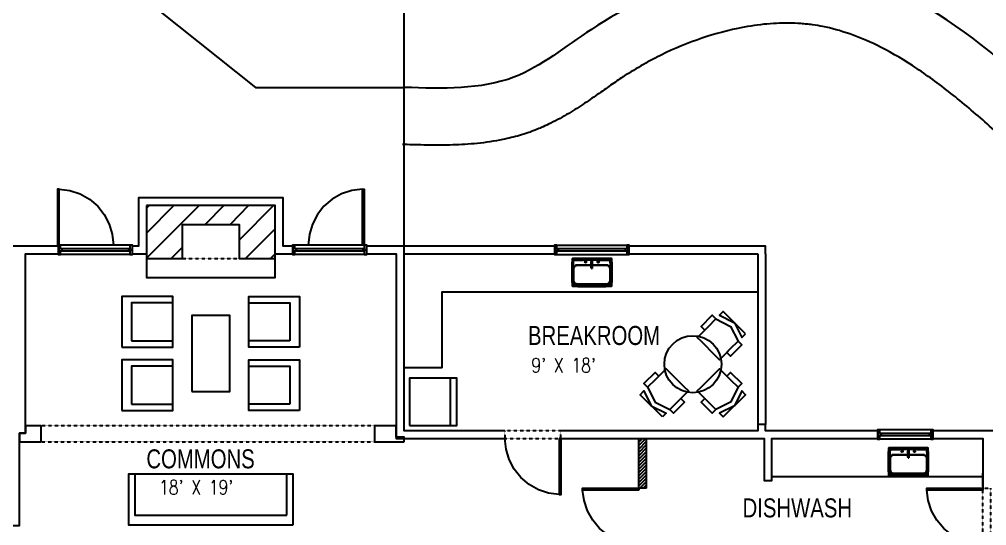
# Model space of a CAD drawing. Header units: inches. Extents: x -625442 to 34963, y -27993 to 66986.
# Drawn here: x 2123 to 2734, y 21947 to 22266 of the extents above; entities that cross this region are included whole.
import ezdxf

# ---------------------------------------------------------------- set-up
doc = ezdxf.new("R2010")
doc.units = ezdxf.units.IN
doc.header["$LTSCALE"] = 0.5
doc.header["$MEASUREMENT"] = 0
doc.linetypes.add('HIDDEN2', pattern=[0.1875, 0.125, -0.0625])
for name, color, linetype in [('0-TEXT', 30, 'Continuous'), ('P-ABOVE', 201, 'HIDDEN2'), ('P-BELOW-LIGHT', 143, 'Continuous'), ('P-BELOW-MED', 145, 'Continuous'), ('P-CASEWORK', 140, 'Continuous'), ('P-DOOR', 51, 'Continuous'), ('P-FIXTURE', 63, 'Continuous'), ('P-FURNITURE', 201, 'Continuous'), ('P-WALL', 90, 'Continuous'), ('P-WINDOW', 213, 'Continuous')]:
    doc.layers.add(name, color=color, linetype=linetype)
doc.styles.add('1-4T', font='Zap601Rm.ttf', dxfattribs={"width": 0.8, "height": 12})
doc.styles.add('sapa notes', font='romans.shx', dxfattribs={"width": 0.8})

msp = doc.modelspace()

# ---------------------------------------------------------------- hatches: boundary and pattern name
at = {"layer": 'P-FURNITURE'}
h = msp.add_hatch(dxfattribs=at)
h.set_pattern_fill('ANSI31', color=256, scale=12)
h.set_pattern_definition([(45, (0, 1800), (-1.06066017, 1.06066017), [])])
h.paths.add_polyline_path([(2518.85643, 22001.73204), (2513.9654, 22001.73204), (2513.9654, 21970.42946), (2518.85643, 21970.42946)])
h.paths.add_polyline_path([(2518.85643, 21935.21405), (2513.9654, 21935.21405), (2513.9654, 21821.54654), (2594.04447, 21821.54654), (2594.04447, 21826.43756), (2518.85643, 21826.43756)])
h.paths.add_polyline_path([(2549.24873, 21923.21405), (2518.85643, 21923.21405), (2518.85643, 21918.32302), (2549.24873, 21918.32302)], flags=17)
h.paths.add_polyline_path([(2651.89343, 21923.21405), (2584.46414, 21923.21405), (2584.46414, 21918.32302), (2614.85643, 21918.32302), (2614.85643, 21826.43756), (2619.74746, 21826.43756), (2619.74746, 21918.32302), (2651.89343, 21918.32302)])
h.paths.add_polyline_path([(2731.18892, 21923.21405), (2699.04295, 21923.21405), (2699.04295, 21918.32302), (2731.18892, 21918.32302)])

# ---------------------------------------------------------------- linework, layer by layer
at = {"layer": 'P-ABOVE'}
msp.add_line((2225.84782, 22115.39955), (2261.65015, 22115.39955), dxfattribs=at)
for points in [[(2347.14533, 22009.75333), (2136.63545, 22009.75333)], [(2136.63545, 21999.77563), (2347.14533, 21999.77563)]]:
    msp.add_lwpolyline(points, dxfattribs=at)
for points in [[(2429.51026, 22001.73204), (2464.72567, 22001.73204), (2464.72567, 22006.62307), (2429.51026, 22006.62307)], [(2736.07995, 21935.21405), (2731.18892, 21935.21405), (2731.18892, 21970.42946), (2736.07995, 21970.42946)]]:
    msp.add_lwpolyline(points, close=True, dxfattribs=at)
at = {"layer": 'P-BELOW-LIGHT'}
for p, q in [((1976.75936, 22458.65564), (2272.09847, 22223.32277)), ((2365.92688, 22223.32277), (2365.92688, 22336.5186)), ((2272.09847, 22223.32277), (2365.92688, 22223.32277)), ((2365.92688, 22118.33417), (2365.92688, 22223.32277))]:
    msp.add_line(p, q, dxfattribs=at)
for points in [[(2236.41244, 22148.85419), (2203.15344, 22115.59519)], [(2220.56551, 22148.85419), (2203.15344, 22131.44213)], [(2204.91421, 22148.85419), (2203.15344, 22147.09342)], [(2252.06373, 22148.85419), (2240.32526, 22136.92008)], [(2267.71502, 22148.85419), (2255.97656, 22136.92008)], [(2283.36632, 22148.85419), (2261.65015, 22126.94238)], [(2284.54016, 22134.1811), (2265.75861, 22115.39955)], [(2148.17828, 22120.29058), (2148.17828, 22121.46443)], [(2192.78446, 22123.81212), (2192.78446, 22121.46443), (2192.0019, 22121.46443), (2192.0019, 22120.29058), (2192.78446, 22120.29058), (2192.78446, 22117.94289), (2194.34959, 22117.94289), (2194.34959, 22123.81212), (2192.78446, 22123.81212), (2148.96084, 22123.81212)], [(2193.56703, 22121.46443), (2193.56703, 22120.29058)], [(2225.84782, 22122.44263), (2218.80474, 22115.39955)], [(2296.08299, 22120.29058), (2296.08299, 22121.46443)], [(2340.68918, 22123.81212), (2340.68918, 22121.46443), (2340.10225, 22121.46443), (2340.10225, 22120.29058), (2340.68918, 22120.29058), (2340.68918, 22117.94289), (2342.2543, 22117.94289), (2342.2543, 22123.81212), (2340.68918, 22123.81212), (2296.86556, 22123.81212)], [(2341.47174, 22121.46443), (2341.47174, 22120.29058)], [(2462.37797, 22117.94289), (2462.37797, 22120.29058), (2463.16054, 22120.29058), (2463.16054, 22121.46443), (2462.37797, 22121.46443), (2462.37797, 22123.81212), (2460.81285, 22123.81212), (2460.81285, 22117.94289), (2462.37797, 22117.94289), (2506.39723, 22117.94289)], [(2461.59541, 22120.29058), (2461.59541, 22121.46443)], [(2462.37797, 22123.81212), (2506.39723, 22123.81212)], [(2507.1798, 22121.46443), (2507.1798, 22120.29058)], [(2192.78446, 22117.94289), (2148.96084, 22117.94289)], [(2284.54016, 22118.33417), (2281.60555, 22115.39955)], [(2340.68918, 22117.94289), (2296.86556, 22117.94289)], [(2665.45349, 22003.68845), (2665.45349, 22004.8623)], [(2698.32121, 22007.20999), (2698.32121, 22004.8623), (2697.53864, 22004.8623), (2697.53864, 22003.68845), (2698.32121, 22003.68845), (2698.32121, 22001.34076), (2699.88634, 22001.34076), (2699.88634, 22007.20999), (2698.32121, 22007.20999), (2666.23606, 22007.20999)], [(2699.10377, 22004.8623), (2699.10377, 22003.68845)], [(2698.32121, 22001.34076), (2666.23606, 22001.34076)], [(2731.18892, 21971.6033), (2731.18892, 21980.01587)]]:
    msp.add_lwpolyline(points, dxfattribs=at)
for points in [[(2148.96084, 22121.46443), (2148.96084, 22123.81212), (2147.39571, 22123.81212), (2147.39571, 22117.94289), (2148.96084, 22117.94289), (2148.96084, 22120.29058), (2149.74341, 22120.29058), (2149.74341, 22121.46443)], [(2296.86556, 22121.46443), (2296.86556, 22123.81212), (2295.30043, 22123.81212), (2295.30043, 22117.94289), (2296.86556, 22117.94289), (2296.86556, 22120.29058), (2297.64812, 22120.29058), (2297.64812, 22121.46443)], [(2506.39723, 22120.29058), (2506.39723, 22117.94289), (2507.96236, 22117.94289), (2507.96236, 22123.81212), (2506.39723, 22123.81212), (2506.39723, 22121.46443), (2505.61467, 22121.46443), (2505.61467, 22120.29058)], [(2231.74898, 22031.39955), (2255.74898, 22031.39955), (2255.74898, 22079.39955), (2231.74898, 22079.39955)], [(2666.23606, 22004.8623), (2666.23606, 22007.20999), (2664.67093, 22007.20999), (2664.67093, 22001.34076), (2666.23606, 22001.34076), (2666.23606, 22003.68845), (2667.01862, 22003.68845), (2667.01862, 22004.8623)]]:
    msp.add_lwpolyline(points, close=True, dxfattribs=at)
msp.add_spline([(2989.69576, 22112.62307), (2894.94644, 22118.8197), (2801.91579, 22185.9997), (2627.39861, 22298.64506), (2484.11788, 22259.9656), (2435.19958, 22229.82551), (2365.92688, 22223.32277)], degree=3, dxfattribs=at)
msp.add_open_spline([(2991.46633, 22076.66664), (2983.73361, 22076.28586), (2975.78572, 22075.89243), (2959.54537, 22075.38937), (2951.2522, 22075.27902), (2934.3736, 22075.70732), (2925.78574, 22076.24512), (2910.60551, 22078.13992), (2904.06402, 22079.25348), (2894.99528, 22081.35996), (2892.49455, 22081.99956), (2888.40743, 22083.15193), (2886.82163, 22083.62535), (2883.92788, 22084.54053), (2882.61895, 22084.97392), (2880.02824, 22085.87028), (2878.74326, 22086.33413), (2874.9196, 22087.77024), (2872.41224, 22088.78705), (2865.01461, 22091.9964), (2860.24937, 22094.34743), (2851.02984, 22099.37669), (2846.5752, 22102.05486), (2835.38085, 22109.31577), (2828.85073, 22114.08513), (2816.31388, 22123.97567), (2810.30619, 22129.098), (2798.65899, 22139.48082), (2793.01934, 22144.74201), (2784.65956, 22152.6731), (2781.84951, 22155.36311), (2777.09853, 22159.91983), (2775.14462, 22161.7959), (2771.23791, 22165.54346), (2769.28806, 22167.4124), (2763.44768, 22172.99791), (2759.56626, 22176.69315), (2747.94985, 22187.63874), (2740.24173, 22194.74881), (2724.87549, 22208.3034), (2717.21737, 22214.74734), (2701.96123, 22226.68916), (2694.36368, 22232.18595), (2679.26655, 22241.98926), (2671.76891, 22246.29448), (2658.57836, 22252.72882), (2652.85989, 22255.13067), (2641.48103, 22259.08145), (2635.82167, 22260.63153), (2628.02787, 22262.16122), (2625.90656, 22262.51624), (2622.56733, 22262.97647), (2621.35237, 22263.12354), (2618.89514, 22263.38036), (2617.65573, 22263.48976), (2613.90654, 22263.76073), (2611.36573, 22263.86507), (2603.6328, 22263.9484), (2598.32964, 22263.69722), (2587.51668, 22262.58773), (2582.00723, 22261.72944), (2567.87839, 22258.80599), (2559.18747, 22256.33791), (2541.94098, 22250.1543), (2533.38592, 22246.43938), (2522.89181, 22241.0809), (2520.71479, 22239.92372), (2514.24744, 22236.34926), (2510.02085, 22233.82893), (2505.27291, 22230.78366), (2504.64272, 22230.37496), (2502.76033, 22229.14064), (2501.48801, 22228.28798), (2498.89172, 22226.521), (2497.57, 22225.60816), (2493.52786, 22222.79363), (2490.73118, 22220.81545), (2484.88555, 22216.73191), (2481.83658, 22214.62635), (2475.41606, 22210.38233), (2472.04412, 22208.24338), (2464.89017, 22204.05471), (2461.10708, 22202.00445), (2455.57651, 22199.36638), (2454.04207, 22198.66872), (2451.4419, 22197.55176), (2450.39643, 22197.11925), (2448.45928, 22196.35078), (2447.5702, 22196.01044), (2445.79793, 22195.35663), (2444.91188, 22195.04189), (2442.25525, 22194.13283), (2440.4862, 22193.57371), (2435.19344, 22192.026), (2431.68467, 22191.16705), (2422.73166, 22189.31957), (2417.34038, 22188.54119), (2406.78587, 22187.46345), (2401.62113, 22187.16394), (2391.53348, 22186.85651), (2386.60982, 22186.8489), (2377.01787, 22186.97363), (2372.34931, 22187.10621), (2366.8057, 22187.27728), (2365.7963, 22187.30906), (2364.79429, 22187.3406)], degree=3, knots=[0, 0, 0, 0, 22.276637222, 22.276637222, 44.553274445, 44.553274445, 66.829911667, 66.829911667, 83.407930291, 83.407930291, 89.705526236, 89.705526236, 93.696512164, 93.696512164, 96.991055155, 96.991055155, 100.285598146, 100.285598146, 106.874684128, 106.874684128, 120.052856092, 120.052856092, 133.231028056, 133.231028056, 154.218431796, 154.218431796, 175.205835536, 175.205835536, 196.193239277, 196.193239277, 207.008348568, 207.008348568, 214.650252813, 214.650252813, 222.292157058, 222.292157058, 237.575965547, 237.575965547, 268.143582527, 268.143582527, 298.711199506, 298.711199506, 329.278816486, 329.278816486, 359.846433465, 359.846433465, 383.533038491, 383.533038491, 407.219643516, 407.219643516, 416.062558555, 416.062558555, 421.097053981, 421.097053981, 426.131549408, 426.131549408, 436.20054026, 436.20054026, 456.338521966, 456.338521966, 476.476503672, 476.476503672, 507.494839108, 507.494839108, 538.513174545, 538.513174545, 546.716463222, 546.716463222, 563.123040575, 563.123040575, 565.646070205, 565.646070205, 570.692129464, 570.692129464, 575.738188723, 575.738188723, 585.830307242, 585.830307242, 595.922425761, 595.922425761, 606.014544279, 606.014544279, 616.106662798, 616.106662798, 619.863510877, 619.863510877, 622.328536236, 622.328536236, 624.363978582, 624.363978582, 626.399420928, 626.399420928, 630.470305621, 630.470305621, 638.612075007, 638.612075007, 651.453732913, 651.453732913, 664.29539082, 664.29539082, 677.137048727, 677.137048727, 689.978706634, 689.978706634, 692.8623578, 692.8623578, 692.8623578, 692.8623578], dxfattribs=at)
at = {"layer": 'P-BELOW-MED'}
msp.add_lwpolyline([(2203.15344, 22115.39955), (2203.15344, 22103.39955), (2284.54016, 22103.39955), (2284.54016, 22115.39955)], dxfattribs=at)
at = {"layer": 'P-CASEWORK'}
for p, q in [((2389.92688, 22046.33417), (2365.92688, 22046.33417)), ((2597.9573, 21977.73204), (2731.18892, 21977.73204))]:
    msp.add_line(p, q, dxfattribs=at)
msp.add_lwpolyline([(2389.92688, 22046.33417), (2389.92688, 22094.33417), (2589.15344, 22094.33417)], dxfattribs=at)
at = {"layer": 'P-DOOR'}
for points in [[(2148.17828, 22123.81212), (2148.17828, 22159.22317), (2147.00443, 22159.22317), (2147.00443, 22123.81212)], [(2339.51533, 22123.81212), (2339.51533, 22159.22317), (2340.68918, 22159.22317), (2340.68918, 22123.81212)], [(2463.74746, 22001.73204), (2463.74746, 21966.51663), (2464.92131, 21966.51663), (2464.92131, 22001.73204)], [(2513.9654, 21969.25561), (2478.55436, 21969.25561), (2478.55436, 21970.42946), (2513.9654, 21970.42946)], [(2731.18892, 21969.25561), (2695.77787, 21969.25561), (2695.77787, 21970.42946), (2731.18892, 21970.42946)]]:
    msp.add_lwpolyline(points, close=True, dxfattribs=at)
for points in [[(2148.17828, 22159.22317), (2154.83008, 22158.24496), (2161.28624, 22156.09291), (2167.15547, 22152.76701), (2172.43778, 22148.46291), (2176.54625, 22143.1806), (2179.6765, 22137.11572), (2181.63292, 22130.65956), (2182.41548, 22123.81212)], [(2339.51533, 22159.22317), (2332.86353, 22158.24496), (2326.40737, 22156.09291), (2320.53814, 22152.76701), (2315.25583, 22148.46291), (2311.14736, 22143.1806), (2308.0171, 22137.11572), (2306.06069, 22130.65956), (2305.27813, 22123.81212)], [(2463.74746, 21966.51663), (2457.09566, 21967.2992), (2450.63951, 21969.45125), (2444.77027, 21972.77715), (2439.48796, 21977.2769), (2435.37949, 21982.55921), (2432.24924, 21988.62408), (2430.29282, 21995.08024), (2429.51026, 22001.73204)], [(2513.9654, 21935.21405), (2507.11796, 21935.80097), (2500.66181, 21937.75738), (2494.59693, 21940.88764), (2489.31462, 21944.99611), (2485.01051, 21950.27842), (2481.68461, 21956.14765), (2479.53256, 21962.60381), (2478.55436, 21969.25561)], [(2731.18892, 21935.21405), (2724.34148, 21935.80097), (2717.88532, 21937.75738), (2711.82045, 21940.88764), (2706.53814, 21944.99611), (2702.23403, 21950.27842), (2698.90813, 21956.14765), (2696.75608, 21962.60381), (2695.77787, 21969.25561)]]:
    msp.add_lwpolyline(points, dxfattribs=at)
at = {"layer": 'P-FIXTURE'}
msp.add_line((2395.19479, 22009.97672), (2395.19479, 22039.97672), dxfattribs=at)
for points in [[(2475.58375, 22115.40518), (2472.06221, 22115.40518), (2471.86657, 22115.20953), (2471.86657, 22115.01389), (2471.67093, 22111.49235), (2471.86657, 22111.49235), (2471.86657, 22101.90594)], [(2493.19146, 22115.40518), (2475.58375, 22115.40518), (2475.58375, 22115.20953), (2472.06221, 22115.20953), (2472.06221, 22115.01389), (2471.86657, 22111.49235)], [(2497.10428, 22111.49235), (2496.90864, 22115.01389), (2496.90864, 22115.20953), (2496.51736, 22115.40518), (2493.19146, 22115.40518), (2493.19146, 22115.20953), (2475.58375, 22115.20953)], [(2483.80068, 22113.44876), (2483.80068, 22113.25312), (2483.80068, 22113.05748), (2483.80068, 22112.86184), (2483.80068, 22112.6662), (2483.80068, 22112.47056), (2483.80068, 22112.27492), (2483.80068, 22112.07928), (2483.80068, 22111.88363), (2483.80068, 22111.68799), (2483.80068, 22111.49235), (2483.80068, 22111.29671), (2483.80068, 22111.10107), (2483.80068, 22110.90543), (2483.80068, 22110.70979), (2483.80068, 22110.51415), (2483.80068, 22110.31851), (2483.80068, 22110.12286), (2483.80068, 22109.92722), (2483.80068, 22109.73158), (2483.80068, 22109.53594)], [(2483.99632, 22113.84005), (2483.99632, 22113.64441)], [(2484.58325, 22114.03569), (2484.3876, 22114.03569), (2484.19196, 22114.03569)], [(2484.77889, 22113.64441), (2484.77889, 22113.84005)], [(2484.77889, 22109.53594), (2484.77889, 22109.73158), (2484.77889, 22109.92722), (2484.77889, 22110.12286), (2484.77889, 22110.31851), (2484.77889, 22110.51415), (2484.77889, 22110.70979), (2484.77889, 22110.90543), (2484.77889, 22111.10107), (2484.77889, 22111.29671), (2484.77889, 22111.49235), (2484.77889, 22111.68799), (2484.77889, 22111.88363), (2484.77889, 22112.07928), (2484.77889, 22112.27492), (2484.77889, 22112.47056), (2484.77889, 22112.6662), (2484.77889, 22112.86184), (2484.77889, 22113.05748), (2484.77889, 22113.25312), (2484.77889, 22113.44876)], [(2497.10428, 22101.71029), (2497.10428, 22111.49235), (2496.90864, 22111.49235), (2496.713, 22115.01389), (2496.51736, 22115.20953), (2493.19146, 22115.20953)], [(2471.67093, 22111.49235), (2471.67093, 22101.71029), (2471.86657, 22101.90594), (2472.06221, 22098.3844), (2472.06221, 22098.18875), (2475.58375, 22097.99311)], [(2472.84478, 22109.73158), (2472.84478, 22109.53594), (2472.84478, 22109.14466), (2473.4317, 22110.51415), (2474.80119, 22111.10107), (2474.40991, 22111.10107), (2474.01862, 22111.10107)], [(2474.80119, 22111.10107), (2473.4317, 22110.51415), (2472.84478, 22109.14466)], [(2472.84478, 22109.14466), (2472.84478, 22101.31901), (2472.84478, 22109.14466)], [(2474.01862, 22110.90543), (2473.4317, 22110.51415), (2473.04042, 22109.92722)], [(2483.80068, 22111.10107), (2474.80119, 22111.10107), (2483.80068, 22111.10107)], [(2483.99632, 22109.3403), (2483.99632, 22109.14466)], [(2484.19196, 22109.14466), (2484.3876, 22109.14466), (2484.58325, 22109.14466)], [(2493.97402, 22111.10107), (2484.77889, 22111.10107), (2493.97402, 22111.10107)], [(2484.77889, 22109.14466), (2484.77889, 22109.3403)], [(2488.49607, 22112.86184), (2488.49607, 22112.86184)], [(2488.49607, 22112.86184), (2488.49607, 22112.86184)], [(2493.19146, 22097.79747), (2496.51736, 22097.99311), (2496.90864, 22098.18875), (2496.90864, 22098.3844), (2497.10428, 22101.71029), (2496.90864, 22101.90594), (2496.90864, 22111.49235)], [(2494.56094, 22111.10107), (2494.16966, 22111.10107), (2493.97402, 22111.10107), (2495.34351, 22110.51415), (2495.93043, 22109.14466), (2495.93043, 22109.53594), (2495.93043, 22109.73158)], [(2495.93043, 22109.14466), (2495.34351, 22110.51415), (2493.97402, 22111.10107)], [(2495.73479, 22109.92722), (2495.34351, 22110.51415), (2494.75659, 22110.90543)], [(2495.93043, 22101.31901), (2495.93043, 22109.14466), (2495.93043, 22101.31901)], [(2471.67093, 22101.71029), (2471.86657, 22098.3844), (2471.86657, 22098.18875), (2472.06221, 22097.99311), (2475.58375, 22097.79747), (2475.58375, 22097.99311), (2493.19146, 22097.99311)], [(2473.04042, 22100.34081), (2473.4317, 22099.75388), (2474.01862, 22099.3626), (2474.40991, 22099.16696), (2474.80119, 22099.16696), (2473.4317, 22099.75388), (2472.84478, 22101.31901), (2472.84478, 22100.92773), (2472.84478, 22100.53645)], [(2472.84478, 22101.31901), (2473.4317, 22099.75388), (2474.80119, 22099.16696)], [(2475.58375, 22097.79747), (2493.19146, 22097.79747), (2493.19146, 22097.99311), (2496.51736, 22098.18875), (2496.713, 22098.3844), (2496.90864, 22101.90594)], [(2495.93043, 22100.53645), (2495.93043, 22100.92773), (2495.93043, 22101.31901), (2495.34351, 22099.75388), (2493.97402, 22099.16696), (2494.16966, 22099.16696), (2494.56094, 22099.3626)], [(2493.97402, 22099.16696), (2495.34351, 22099.75388), (2495.93043, 22101.31901)], [(2474.80119, 22099.16696), (2493.97402, 22099.16696), (2474.80119, 22099.16696)], [(2494.75659, 22099.3626), (2495.34351, 22099.75388), (2495.73479, 22100.34081)], [(2675.43119, 21995.86281), (2671.90965, 21995.86281), (2671.71401, 21995.66716), (2671.71401, 21995.47152), (2671.51837, 21991.94998), (2671.71401, 21991.94998), (2671.71401, 21982.36357)], [(2671.51837, 21991.94998), (2671.51837, 21982.16792), (2671.71401, 21982.36357), (2671.90965, 21978.84203), (2671.90965, 21978.64638), (2675.43119, 21978.45074)], [(2693.0389, 21995.86281), (2675.43119, 21995.86281), (2675.43119, 21995.66716), (2671.90965, 21995.66716), (2671.90965, 21995.47152), (2671.71401, 21991.94998)], [(2672.69222, 21990.18921), (2672.69222, 21989.99357), (2672.69222, 21989.60229), (2673.27914, 21990.97178), (2674.64863, 21991.5587), (2674.25735, 21991.5587), (2673.86606, 21991.5587)], [(2674.64863, 21991.5587), (2673.27914, 21990.97178), (2672.69222, 21989.60229)], [(2673.86606, 21991.36306), (2673.27914, 21990.97178), (2672.88786, 21990.38485)], [(2683.64812, 21991.5587), (2674.64863, 21991.5587), (2683.64812, 21991.5587)], [(2696.95172, 21991.94998), (2696.75608, 21995.47152), (2696.75608, 21995.66716), (2696.3648, 21995.86281), (2693.0389, 21995.86281), (2693.0389, 21995.66716), (2675.43119, 21995.66716)], [(2683.64812, 21993.90639), (2683.64812, 21993.71075), (2683.64812, 21993.51511), (2683.64812, 21993.31947), (2683.64812, 21993.12383), (2683.64812, 21992.92819), (2683.64812, 21992.73255), (2683.64812, 21992.53691), (2683.64812, 21992.34126), (2683.64812, 21992.14562), (2683.64812, 21991.94998), (2683.64812, 21991.75434), (2683.64812, 21991.5587), (2683.64812, 21991.36306), (2683.64812, 21991.16742), (2683.64812, 21990.97178), (2683.64812, 21990.77614), (2683.64812, 21990.58049), (2683.64812, 21990.38485), (2683.64812, 21990.18921), (2683.64812, 21989.99357)], [(2683.84376, 21994.29768), (2683.84376, 21994.10204)], [(2684.43069, 21994.49332), (2684.23504, 21994.49332), (2684.0394, 21994.49332)], [(2684.62633, 21994.10204), (2684.62633, 21994.29768)], [(2684.62633, 21989.99357), (2684.62633, 21990.18921), (2684.62633, 21990.38485), (2684.62633, 21990.58049), (2684.62633, 21990.77614), (2684.62633, 21990.97178), (2684.62633, 21991.16742), (2684.62633, 21991.36306), (2684.62633, 21991.5587), (2684.62633, 21991.75434), (2684.62633, 21991.94998), (2684.62633, 21992.14562), (2684.62633, 21992.34126), (2684.62633, 21992.53691), (2684.62633, 21992.73255), (2684.62633, 21992.92819), (2684.62633, 21993.12383), (2684.62633, 21993.31947), (2684.62633, 21993.51511), (2684.62633, 21993.71075), (2684.62633, 21993.90639)], [(2693.82146, 21991.5587), (2684.62633, 21991.5587), (2693.82146, 21991.5587)], [(2688.34351, 21993.31947), (2688.34351, 21993.31947)], [(2688.34351, 21993.31947), (2688.34351, 21993.31947)], [(2696.95172, 21982.16792), (2696.95172, 21991.94998), (2696.75608, 21991.94998), (2696.56044, 21995.47152), (2696.3648, 21995.66716), (2693.0389, 21995.66716)], [(2693.0389, 21978.2551), (2696.3648, 21978.45074), (2696.75608, 21978.64638), (2696.75608, 21978.84203), (2696.95172, 21982.16792), (2696.75608, 21982.36357), (2696.75608, 21991.94998)], [(2694.40838, 21991.5587), (2694.0171, 21991.5587), (2693.82146, 21991.5587), (2695.19095, 21990.97178), (2695.77787, 21989.60229), (2695.77787, 21989.99357), (2695.77787, 21990.18921)], [(2695.77787, 21989.60229), (2695.19095, 21990.97178), (2693.82146, 21991.5587)], [(2695.58223, 21990.38485), (2695.19095, 21990.97178), (2694.60403, 21991.36306)], [(2672.69222, 21989.60229), (2672.69222, 21981.77664), (2672.69222, 21989.60229)], [(2683.84376, 21989.79793), (2683.84376, 21989.60229)], [(2684.0394, 21989.60229), (2684.23504, 21989.60229), (2684.43069, 21989.60229)], [(2684.62633, 21989.60229), (2684.62633, 21989.79793)], [(2695.77787, 21981.77664), (2695.77787, 21989.60229), (2695.77787, 21981.77664)], [(2671.51837, 21982.16792), (2671.71401, 21978.84203), (2671.71401, 21978.64638), (2671.90965, 21978.45074), (2675.43119, 21978.2551), (2675.43119, 21978.45074), (2693.0389, 21978.45074)], [(2672.88786, 21980.79844), (2673.27914, 21980.21151), (2673.86606, 21979.82023), (2674.25735, 21979.62459), (2674.64863, 21979.62459), (2673.27914, 21980.21151), (2672.69222, 21981.77664), (2672.69222, 21981.38536), (2672.69222, 21980.99408)], [(2672.69222, 21981.77664), (2673.27914, 21980.21151), (2674.64863, 21979.62459)], [(2674.64863, 21979.62459), (2693.82146, 21979.62459), (2674.64863, 21979.62459)], [(2675.43119, 21978.2551), (2693.0389, 21978.2551), (2693.0389, 21978.45074), (2696.3648, 21978.64638), (2696.56044, 21978.84203), (2696.75608, 21982.36357)], [(2695.77787, 21980.99408), (2695.77787, 21981.38536), (2695.77787, 21981.77664), (2695.19095, 21980.21151), (2693.82146, 21979.62459), (2694.0171, 21979.62459), (2694.40838, 21979.82023)], [(2693.82146, 21979.62459), (2695.19095, 21980.21151), (2695.77787, 21981.77664)], [(2694.60403, 21979.82023), (2695.19095, 21980.21151), (2695.58223, 21980.79844)]]:
    msp.add_lwpolyline(points, dxfattribs=at)
for points in [[(2495.93043, 22099.75388), (2496.12607, 22101.71029), (2496.12607, 22111.49235), (2495.93043, 22113.44876), (2495.73479, 22114.23133), (2495.14787, 22114.42697), (2489.66992, 22114.42697), (2493.19146, 22114.42697), (2495.14787, 22114.42697), (2489.66992, 22114.42697), (2478.90965, 22114.42697), (2473.62734, 22114.42697), (2475.58375, 22114.42697), (2478.90965, 22114.42697), (2473.62734, 22114.42697), (2473.04042, 22114.23133), (2472.64914, 22113.44876), (2472.64914, 22111.49235), (2472.64914, 22101.71029), (2472.64914, 22099.75388), (2473.04042, 22099.16696), (2473.62734, 22098.97132), (2475.58375, 22098.77568), (2493.19146, 22098.77568), (2495.14787, 22098.97132), (2495.73479, 22099.16696)], [(2479.88786, 22113.25312), (2480.47478, 22112.86184), (2480.86606, 22113.25312), (2480.47478, 22113.84005)], [(2480.0835, 22113.44876), (2480.0835, 22113.64441), (2480.0835, 22113.44876), (2479.88786, 22113.44876), (2480.0835, 22113.44876), (2480.0835, 22113.64441)], [(2480.47478, 22112.86184), (2480.0835, 22112.86184), (2479.88786, 22113.25312), (2480.0835, 22112.86184)], [(2480.47478, 22112.86184), (2480.0835, 22112.86184), (2479.88786, 22113.25312), (2480.0835, 22112.86184)], [(2480.27914, 22113.64441), (2480.47478, 22113.84005), (2480.67042, 22113.64441), (2480.47478, 22113.84005)], [(2480.27914, 22113.84005), (2480.47478, 22113.84005)], [(2480.86606, 22113.64441), (2480.86606, 22113.44876), (2480.86606, 22113.25312), (2480.86606, 22113.05748), (2480.86606, 22112.86184), (2480.86606, 22113.05748), (2480.86606, 22113.25312), (2480.86606, 22113.44876), (2480.86606, 22113.64441), (2480.86606, 22113.44876)], [(2480.86606, 22113.25312), (2480.86606, 22113.05748), (2480.86606, 22112.86184), (2480.86606, 22113.05748)], [(2488.69171, 22113.25312), (2488.30043, 22113.84005), (2487.7135, 22113.25312), (2488.30043, 22112.86184)], [(2487.7135, 22113.44876), (2487.90915, 22113.44876), (2487.90915, 22113.64441), (2487.90915, 22113.44876), (2487.7135, 22113.25312), (2487.90915, 22113.05748), (2487.90915, 22112.86184), (2487.90915, 22113.05748), (2487.7135, 22113.25312), (2487.90915, 22113.44876), (2487.90915, 22113.64441), (2487.90915, 22113.44876)], [(2488.10479, 22113.84005), (2488.30043, 22113.84005), (2488.49607, 22113.84005), (2488.30043, 22113.84005)], [(2488.10479, 22113.64441), (2488.49607, 22113.64441), (2488.69171, 22113.25312), (2488.69171, 22113.05748), (2488.69171, 22113.25312), (2488.69171, 22113.05748), (2488.69171, 22112.86184), (2488.69171, 22113.05748), (2488.69171, 22113.25312), (2488.49607, 22113.64441)], [(2488.69171, 22113.64441), (2488.69171, 22113.44876)], [(2488.30043, 22112.86184), (2488.10479, 22112.86184), (2488.30043, 22112.86184), (2488.49607, 22112.86184), (2488.30043, 22112.86184), (2488.10479, 22112.86184)], [(2369.19479, 22009.97672), (2399.19479, 22009.97672), (2399.19479, 22039.97672), (2369.19479, 22039.97672)], [(2695.77787, 21980.21151), (2695.97351, 21982.16792), (2695.97351, 21991.94998), (2695.77787, 21993.90639), (2695.58223, 21994.68896), (2694.99531, 21994.8846), (2689.51736, 21994.8846), (2693.0389, 21994.8846), (2694.99531, 21994.8846), (2689.51736, 21994.8846), (2678.75709, 21994.8846), (2673.47478, 21994.8846), (2675.43119, 21994.8846), (2678.75709, 21994.8846), (2673.47478, 21994.8846), (2672.88786, 21994.68896), (2672.49658, 21993.90639), (2672.49658, 21991.94998), (2672.49658, 21982.16792), (2672.49658, 21980.21151), (2672.88786, 21979.62459), (2673.47478, 21979.42895), (2675.43119, 21979.23331), (2693.0389, 21979.23331), (2694.99531, 21979.42895), (2695.58223, 21979.62459)], [(2679.7353, 21993.71075), (2680.32222, 21993.31947), (2680.7135, 21993.71075), (2680.32222, 21994.29768)], [(2679.93094, 21993.90639), (2679.93094, 21994.10204), (2679.93094, 21993.90639), (2679.7353, 21993.90639), (2679.93094, 21993.90639), (2679.93094, 21994.10204)], [(2680.32222, 21993.31947), (2679.93094, 21993.31947), (2679.7353, 21993.71075), (2679.93094, 21993.31947)], [(2680.32222, 21993.31947), (2679.93094, 21993.31947), (2679.7353, 21993.71075), (2679.93094, 21993.31947)], [(2680.12658, 21994.10204), (2680.32222, 21994.29768), (2680.51786, 21994.10204), (2680.32222, 21994.29768)], [(2680.12658, 21994.29768), (2680.32222, 21994.29768)], [(2680.7135, 21994.10204), (2680.7135, 21993.90639), (2680.7135, 21993.71075), (2680.7135, 21993.51511), (2680.7135, 21993.31947), (2680.7135, 21993.51511), (2680.7135, 21993.71075), (2680.7135, 21993.90639), (2680.7135, 21994.10204), (2680.7135, 21993.90639)], [(2680.7135, 21993.71075), (2680.7135, 21993.51511), (2680.7135, 21993.31947), (2680.7135, 21993.51511)], [(2688.53915, 21993.71075), (2688.14787, 21994.29768), (2687.56094, 21993.71075), (2688.14787, 21993.31947)], [(2687.56094, 21993.90639), (2687.75659, 21993.90639), (2687.75659, 21994.10204), (2687.75659, 21993.90639), (2687.56094, 21993.71075), (2687.75659, 21993.51511), (2687.75659, 21993.31947), (2687.75659, 21993.51511), (2687.56094, 21993.71075), (2687.75659, 21993.90639), (2687.75659, 21994.10204), (2687.75659, 21993.90639)], [(2687.95223, 21994.29768), (2688.14787, 21994.29768), (2688.34351, 21994.29768), (2688.14787, 21994.29768)], [(2687.95223, 21994.10204), (2688.34351, 21994.10204), (2688.53915, 21993.71075), (2688.53915, 21993.51511), (2688.53915, 21993.71075), (2688.53915, 21993.51511), (2688.53915, 21993.31947), (2688.53915, 21993.51511), (2688.53915, 21993.71075), (2688.34351, 21994.10204)], [(2688.14787, 21993.31947), (2687.95223, 21993.31947), (2688.14787, 21993.31947), (2688.34351, 21993.31947), (2688.14787, 21993.31947), (2687.95223, 21993.31947)], [(2688.53915, 21994.10204), (2688.53915, 21993.90639)]]:
    msp.add_lwpolyline(points, close=True, dxfattribs=at)
at = {"layer": 'P-FURNITURE'}
for points in [[(2187.74898, 22059.39955), (2219.74898, 22059.39955), (2219.74898, 22091.39955), (2187.74898, 22091.39955)], [(2299.74898, 22059.39955), (2267.74898, 22059.39955), (2267.74898, 22091.39955), (2299.74898, 22091.39955)], [(2193.74898, 22063.39955), (2219.74898, 22063.39955), (2219.74898, 22087.39955), (2193.74898, 22087.39955)], [(2293.74898, 22063.39955), (2267.74898, 22063.39955), (2267.74898, 22087.39955), (2293.74898, 22087.39955)], [(2187.74898, 22019.39955), (2219.74898, 22019.39955), (2219.74898, 22051.39955), (2187.74898, 22051.39955)], [(2193.74898, 22023.39955), (2219.74898, 22023.39955), (2219.74898, 22047.39955), (2193.74898, 22047.39955)], [(2299.74898, 22019.39955), (2267.74898, 22019.39955), (2267.74898, 22051.39955), (2299.74898, 22051.39955)], [(2293.74898, 22023.39955), (2267.74898, 22023.39955), (2267.74898, 22047.39955), (2293.74898, 22047.39955)], [(2295.74898, 21947.39955), (2295.74898, 21979.39955), (2191.74898, 21979.39955), (2191.74898, 21947.39955)], [(2291.74898, 21953.39955), (2291.74898, 21979.39955), (2195.74898, 21979.39955), (2195.74898, 21953.39955)]]:
    msp.add_lwpolyline(points, close=True, dxfattribs=at)
at = {"layer": 'P-FURNITURE', "flags": 128}
for points in [[(2557.98849, 22072.53911), (2562.66598, 22077.2166), (2572.02096, 22072.53911), (2576.69845, 22063.18413), (2579.0372, 22060.84538), (2572.02096, 22053.82915), (2569.68222, 22056.16789), (2572.02096, 22058.50664), (2567.34347, 22053.82915), (2565.00473, 22051.4904), (2562.66598, 22053.82915), (2553.311, 22063.18413), (2550.97226, 22065.52287), (2553.311, 22067.86162), (2557.98849, 22072.53911), (2555.64975, 22070.20036), (2553.311, 22072.53911), (2560.32724, 22079.55535), (2562.66598, 22077.2166)], [(2572.02096, 22058.50664), (2576.69845, 22063.18413)], [(2524.26669, 22038.81731), (2519.5892, 22034.13982), (2524.26669, 22024.78484), (2533.62167, 22020.10735), (2535.96042, 22017.7686), (2542.97666, 22024.78484), (2540.63791, 22027.12358), (2538.29917, 22024.78484), (2542.97666, 22029.46233), (2545.3154, 22031.80108), (2542.97666, 22034.13982), (2533.62167, 22043.4948), (2531.28293, 22045.83355), (2528.94418, 22043.4948), (2524.26669, 22038.81731), (2526.60544, 22041.15606), (2524.26669, 22043.4948), (2517.25046, 22036.47857), (2519.5892, 22034.13982)], [(2572.02096, 22038.81731), (2576.69845, 22034.13982), (2572.02096, 22024.78484), (2562.66598, 22020.10735), (2560.32724, 22017.7686), (2553.311, 22024.78484), (2555.64975, 22027.12358), (2557.98849, 22024.78484), (2553.311, 22029.46233), (2550.97226, 22031.80108), (2553.311, 22034.13982), (2562.66598, 22043.4948), (2565.00473, 22045.83355), (2567.34347, 22043.4948), (2572.02096, 22038.81731), (2569.68222, 22041.15606), (2572.02096, 22043.4948), (2579.0372, 22036.47857), (2576.69845, 22034.13982)], [(2538.29917, 22024.78484), (2533.62167, 22020.10735)], [(2557.98849, 22024.78484), (2562.66598, 22020.10735)]]:
    msp.add_lwpolyline(points, dxfattribs=at)
for points in [[(2581.37595, 22067.86162), (2567.34347, 22081.89409), (2565.00473, 22079.55535), (2574.35971, 22074.87786), (2579.0372, 22065.52287)], [(2528.94418, 22015.42986), (2514.91171, 22029.46233), (2517.25046, 22031.80108), (2521.92795, 22022.44609), (2531.28293, 22017.7686)], [(2567.34347, 22015.42986), (2581.37595, 22029.46233), (2579.0372, 22031.80108), (2574.35971, 22022.44609), (2565.00473, 22017.7686)]]:
    msp.add_lwpolyline(points, close=True, dxfattribs=at)
at = {"layer": 'P-FURNITURE'}
msp.add_circle((2548.14383, 22048.66197), 18, dxfattribs=at)
at = {"layer": 'P-WALL'}
for p, q in [((2526.54827, 22118.33417), (2531.4393, 22118.33417)), ((2589.15344, 22118.33417), (2589.15344, 22010.62307)), ((2594.04447, 22118.33417), (2594.04447, 22010.62307)), ((2594.04447, 22010.62307), (2589.15344, 22010.62307)), ((2518.85643, 21970.42946), (2513.9654, 21970.42946))]:
    msp.add_line(p, q, dxfattribs=at)
for points in [[(2295.30043, 22123.2252), (2289.43119, 22123.2252), (2289.43119, 22153.74522), (2198.26241, 22153.74522), (2198.26241, 22123.2252), (2194.34959, 22123.2252)], [(2147.39571, 22123.2252), (2110.22389, 22123.2252)], [(2460.81285, 22123.2252), (2342.2543, 22123.2252)], [(2594.04447, 22118.33417), (2594.04447, 22123.2252), (2507.96236, 22123.2252)], [(2018.07691, 21946.95252), (2122.94057, 21946.95252), (2122.94057, 22005.25358), (2126.85339, 22005.25358), (2126.85339, 22118.33417), (2147.39571, 22118.33417)], [(2194.34959, 22118.33417), (2203.15344, 22118.33417)], [(2284.54016, 22118.33417), (2295.30043, 22118.33417)], [(2342.2543, 22118.33417), (2360.84021, 22118.33417), (2360.84021, 22001.73204), (2429.51026, 22001.73204)], [(2429.51026, 22006.62307), (2365.92688, 22006.62307), (2365.92688, 22118.33417), (2460.81285, 22118.33417)], [(2507.96236, 22118.33417), (2526.54827, 22118.33417)], [(2531.4393, 22118.33417), (2589.15344, 22118.33417)], [(2589.15344, 22010.62307), (2589.15344, 22006.62307), (2464.72567, 22006.62307)], [(2664.67093, 22006.62307), (2594.04447, 22006.62307), (2594.04447, 22010.62307)], [(2785.18588, 22006.62307), (2699.88634, 22006.62307)], [(2464.72567, 22001.73204), (2593.06627, 22001.73204), (2593.06627, 21975.32048), (2597.9573, 21975.32048), (2597.9573, 22001.73204), (2664.67093, 22001.73204)], [(2513.9654, 21970.42946), (2513.9654, 22001.73204)], [(2518.85643, 21970.42946), (2518.85643, 22001.73204)], [(2699.88634, 22001.73204), (2731.18892, 22001.73204), (2731.18892, 21970.42946)]]:
    msp.add_lwpolyline(points, dxfattribs=at)
for points in [[(2203.15344, 22148.85419), (2203.15344, 22115.39955), (2225.84782, 22115.39955), (2225.84782, 22136.92008), (2261.65015, 22136.92008), (2261.65015, 22115.39955), (2284.54016, 22115.39955), (2284.54016, 22148.85419)], [(2136.63545, 21999.77563), (2136.63545, 22009.75333), (2126.85339, 22009.75333), (2126.85339, 22005.25358), (2122.94057, 22005.25358), (2122.94057, 21999.77563), (2126.85339, 21999.77563)], [(2365.92688, 21999.77563), (2365.92688, 22002.71025), (2360.84021, 22002.71025), (2360.84021, 22009.75333), (2347.14533, 22009.75333), (2347.14533, 21999.77563)]]:
    msp.add_lwpolyline(points, close=True, dxfattribs=at)
at = {"layer": 'P-WINDOW'}
for points in [[(2192.0019, 22121.46443), (2149.74341, 22121.46443), (2149.74341, 22120.29058), (2192.0019, 22120.29058)], [(2340.10225, 22121.46443), (2297.64812, 22121.46443), (2297.64812, 22120.29058), (2340.10225, 22120.29058)], [(2463.16054, 22120.29058), (2505.61467, 22120.29058), (2505.61467, 22121.46443), (2463.16054, 22121.46443)], [(2697.53864, 22004.8623), (2667.01862, 22004.8623), (2667.01862, 22003.68845), (2697.53864, 22003.68845)]]:
    msp.add_lwpolyline(points, close=True, dxfattribs=at)

# ---------------------------------------------------------------- texts
at = {"layer": '0-TEXT', "width": 0.8}
for s, height, style, p in [('BREAKROOM', 11.988, '1-4T', (2444.0851, 22060.81912)), ("9' X 18'", 8.991, 'sapa notes', (2446.20293, 22043.47812)), ('COMMONS', 11.988, '1-4T', (2203.15344, 21982.97459)), ("18' X 19'", 8.991, 'sapa notes', (2211.11667, 21966.53246)), ('DISHWASH', 11.988, '1-4T', (2579.54895, 21952.02167))]:
    msp.add_text(s, height=height, dxfattribs=dict(at, style=style)).set_placement(p)

doc.saveas('drawing.dxf')
